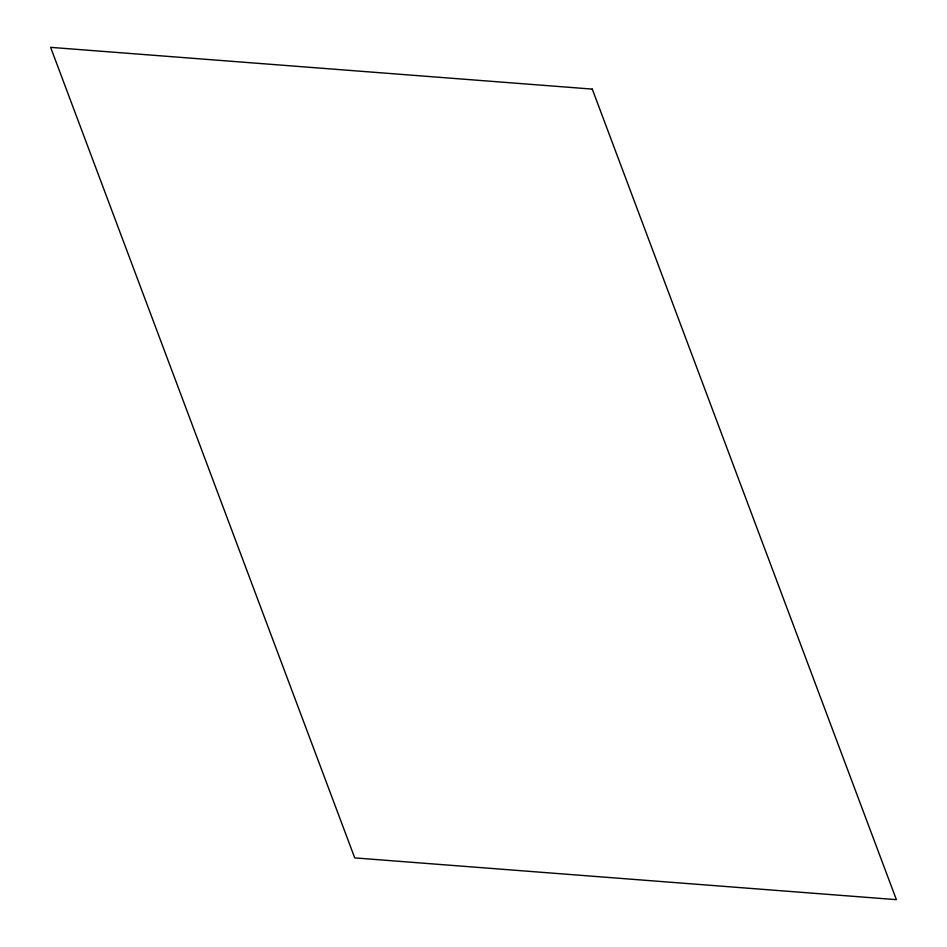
<?xml version="1.0" encoding="UTF-8"?>
<svg xmlns="http://www.w3.org/2000/svg" width="947" height="947" viewBox="0 0 947 947"><rect width="100%" height="100%" fill="white"/><g stroke="black" fill="none" stroke-linecap="round" stroke-linejoin="round"><path stroke-width="1.42" d="M592.266 89.101L50.617 47.35L354.734 857.899L896.383 899.65L592.266 89.101"/></g></svg>
